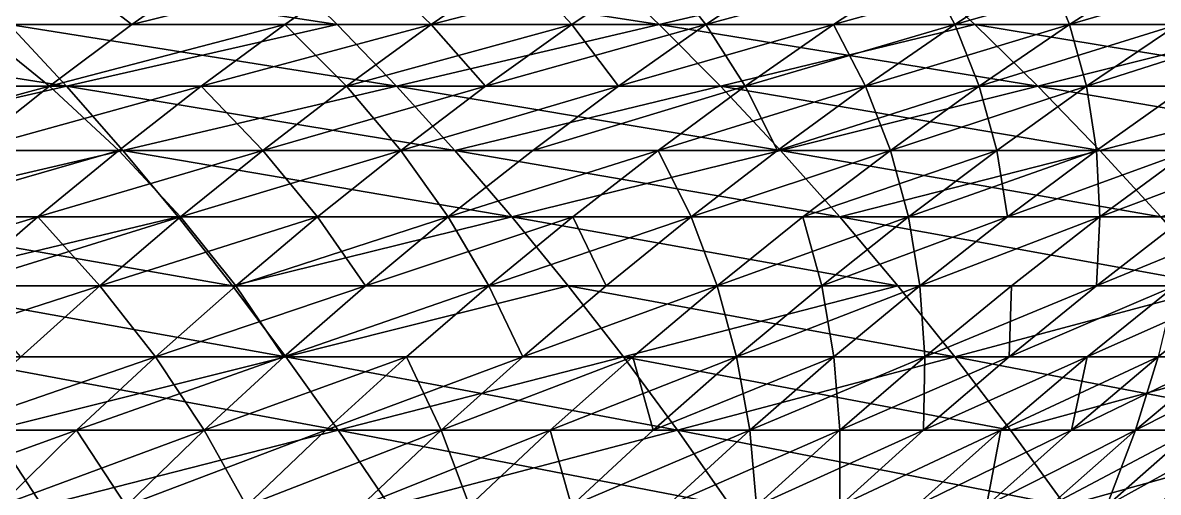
# Model space of a CAD drawing. Header units: millimetres. Extents: x -3250 to 8000, y -3250 to 3250.
# Drawn here: x 6446.8 to 6642.4, y 602.2 to 683 of the extents above; entities that cross this region are included whole.
import ezdxf

# ---------------------------------------------------------------- set-up
doc = ezdxf.new("R2010")
doc.units = ezdxf.units.MM
doc.header["$MEASUREMENT"] = 0
doc.layers.add('MESH_3D', color=2, linetype='CONTINUOUS')

msp = doc.modelspace()

# ---------------------------------------------------------------- linework, layer by layer
at = {"layer": 'MESH_3D'}
for points in [[(6409.95, 682.63, 2442.52), (6452.48, 692.82, 2473.36), (6423.88, 692.82, 2432.51)], [(6409.95, 682.63, 2442.52), (6438.31, 682.63, 2483.02), (6452.48, 692.82, 2473.36)], [(6438.31, 682.63, 24216.98), (6423.88, 692.82, 24267.49), (6452.48, 692.82, 24226.64)], [(6434.48, 692.82, 1326.57), (6490.65, 692.82, 1368.03), (6501.01, 682.63, 1354.36)], [(6434.48, 692.82, 1326.57), (6501.01, 682.63, 1354.36), (6444.49, 682.63, 1312.65)], [(6501.01, 682.63, 25345.64), (6434.48, 692.82, 25373.43), (6444.49, 682.63, 25387.35)], [(6490.65, 692.82, 25331.97), (6434.48, 692.82, 25373.43), (6501.01, 682.63, 25345.64)], [(6438.31, 682.63, 2483.02), (6465.65, 682.63, 2524.21), (6452.48, 692.82, 2473.36)], [(6465.65, 682.63, 24175.79), (6438.31, 682.63, 24216.98), (6452.48, 692.82, 24226.64)], [(6452.48, 692.82, 2473.36), (6465.65, 682.63, 2524.21), (6480.05, 692.82, 2514.91)], [(6465.65, 682.63, 24175.79), (6452.48, 692.82, 24226.64), (6480.05, 692.82, 24185.09)], [(6465.65, 682.63, 2524.21), (6506.58, 692.82, 2557.13), (6480.05, 692.82, 2514.91)], [(6465.65, 682.63, 2524.21), (6491.95, 682.63, 2566.07), (6506.58, 692.82, 2557.13)], [(6506.58, 692.82, 24142.87), (6465.65, 682.63, 24175.79), (6480.05, 692.82, 24185.09)], [(6491.95, 682.63, 24133.93), (6465.65, 682.63, 24175.79), (6506.58, 692.82, 24142.87)], [(6490.65, 692.82, 1368.03), (6556.46, 682.63, 1397.46), (6501.01, 682.63, 1354.36)], [(6490.65, 692.82, 1368.03), (6545.77, 692.82, 1410.87), (6556.46, 682.63, 1397.46)], [(6556.46, 682.63, 25302.54), (6490.65, 692.82, 25331.97), (6501.01, 682.63, 25345.64)], [(6545.77, 692.82, 25289.13), (6490.65, 692.82, 25331.97), (6556.46, 682.63, 25302.54)], [(6491.95, 682.63, 2566.07), (6517.2, 682.63, 2608.57), (6506.58, 692.82, 2557.13)], [(6517.2, 682.63, 24091.43), (6491.95, 682.63, 24133.93), (6506.58, 692.82, 24142.87)], [(6506.58, 692.82, 2557.13), (6517.2, 682.63, 2608.57), (6532.05, 692.82, 2600)], [(6517.2, 682.63, 24091.43), (6506.58, 692.82, 24142.87), (6532.05, 692.82, 24100)], [(6517.2, 682.63, 2608.57), (6556.44, 692.82, 2643.49), (6532.05, 692.82, 2600)], [(6517.2, 682.63, 2608.57), (6541.38, 682.63, 2651.69), (6556.44, 692.82, 2643.49)], [(6541.38, 682.63, 24048.31), (6517.2, 682.63, 24091.43), (6532.05, 692.82, 24100)], [(6541.38, 682.63, 24048.31), (6532.05, 692.82, 24100), (6556.44, 692.82, 24056.51)], [(6541.38, 682.63, 2651.69), (6564.48, 682.63, 2695.4), (6556.44, 692.82, 2643.49)], [(6564.48, 682.63, 24004.6), (6541.38, 682.63, 24048.31), (6556.44, 692.82, 24056.51)], [(6545.77, 692.82, 1410.87), (6599.81, 692.82, 1455.08), (6556.46, 682.63, 1397.46)], [(6599.81, 692.82, 25244.92), (6545.77, 692.82, 25289.13), (6556.46, 682.63, 25302.54)], [(6556.44, 692.82, 2643.49), (6564.48, 682.63, 2695.4), (6579.74, 692.82, 2687.58)], [(6564.48, 682.63, 24004.6), (6556.44, 692.82, 24056.51), (6579.74, 692.82, 24012.42)], [(6556.46, 682.63, 1397.46), (6599.81, 692.82, 1455.08), (6610.83, 682.63, 1441.94)], [(6599.81, 692.82, 25244.92), (6556.46, 682.63, 25302.54), (6610.83, 682.63, 25258.06)], [(6564.48, 682.63, 2695.4), (6586.49, 682.63, 2739.67), (6601.94, 692.82, 2732.23)], [(6564.48, 682.63, 2695.4), (6601.94, 692.82, 2732.23), (6579.74, 692.82, 2687.58)], [(6601.94, 692.82, 23967.77), (6564.48, 682.63, 24004.6), (6579.74, 692.82, 24012.42)], [(6586.49, 682.63, 23960.33), (6564.48, 682.63, 24004.6), (6601.94, 692.82, 23967.77)], [(6586.49, 682.63, 2739.67), (6607.38, 682.63, 2784.48), (6601.94, 692.82, 2732.23)], [(6623.01, 692.82, 23922.57), (6586.49, 682.63, 23960.33), (6601.94, 692.82, 23967.77)], [(6607.38, 682.63, 23915.52), (6586.49, 682.63, 23960.33), (6623.01, 692.82, 23922.57)], [(6599.81, 692.82, 1455.08), (6664.07, 682.63, 1487.76), (6610.83, 682.63, 1441.94)], [(6599.81, 692.82, 1455.08), (6652.72, 692.82, 1500.61), (6664.07, 682.63, 1487.76)], [(6664.07, 682.63, 25212.24), (6599.81, 692.82, 25244.92), (6610.83, 682.63, 25258.06)], [(6652.72, 692.82, 25199.39), (6599.81, 692.82, 25244.92), (6664.07, 682.63, 25212.24)], [(6601.94, 692.82, 2732.23), (6607.38, 682.63, 2784.48), (6623.01, 692.82, 2777.43)], [(6607.38, 682.63, 2784.48), (6627.15, 682.63, 2829.79), (6623.01, 692.82, 2777.43)], [(6642.95, 692.82, 23876.87), (6607.38, 682.63, 23915.52), (6623.01, 692.82, 23922.57)], [(6627.15, 682.63, 23870.21), (6607.38, 682.63, 23915.52), (6642.95, 692.82, 23876.87)], [(6623.01, 692.82, 2777.43), (6627.15, 682.63, 2829.79), (6642.95, 692.82, 2823.13)], [(6627.15, 682.63, 2829.79), (6645.78, 682.63, 2875.58), (6661.75, 692.82, 2869.32)], [(6627.15, 682.63, 2829.79), (6661.75, 692.82, 2869.32), (6642.95, 692.82, 2823.13)], [(6645.78, 682.63, 23824.42), (6627.15, 682.63, 23870.21), (6642.95, 692.82, 23876.87)], [(6386.96, 682.63, 1272.36), (6454.35, 672.02, 1298.94), (6396.47, 672.02, 1258.41)], [(6386.96, 682.63, 1272.36), (6444.49, 682.63, 1312.65), (6454.35, 672.02, 1298.94)], [(6444.49, 682.63, 25387.35), (6396.47, 672.02, 25441.59), (6454.35, 672.02, 25401.06)], [(6424.35, 672.02, 2492.53), (6451.46, 672.02, 2533.37), (6438.31, 682.63, 2483.02)], [(6451.46, 672.02, 24166.63), (6424.35, 672.02, 24207.47), (6438.31, 682.63, 24216.98)], [(6438.31, 682.63, 2483.02), (6451.46, 672.02, 2533.37), (6465.65, 682.63, 2524.21)], [(6451.46, 672.02, 24166.63), (6438.31, 682.63, 24216.98), (6465.65, 682.63, 24175.79)], [(6444.49, 682.63, 1312.65), (6501.01, 682.63, 1354.36), (6511.2, 672.02, 1340.9)], [(6444.49, 682.63, 1312.65), (6511.2, 672.02, 1340.9), (6454.35, 672.02, 1298.94)], [(6501.01, 682.63, 25345.64), (6444.49, 682.63, 25387.35), (6454.35, 672.02, 25401.06)], [(6451.46, 672.02, 2533.37), (6477.54, 672.02, 2574.88), (6491.95, 682.63, 2566.07)], [(6451.46, 672.02, 2533.37), (6491.95, 682.63, 2566.07), (6465.65, 682.63, 2524.21)], [(6491.95, 682.63, 24133.93), (6451.46, 672.02, 24166.63), (6465.65, 682.63, 24175.79)], [(6477.54, 672.02, 24125.12), (6451.46, 672.02, 24166.63), (6491.95, 682.63, 24133.93)], [(6501.01, 682.63, 25345.64), (6454.35, 672.02, 25401.06), (6511.2, 672.02, 25359.1)], [(6477.54, 672.02, 2574.88), (6517.2, 682.63, 2608.57), (6491.95, 682.63, 2566.07)], [(6477.54, 672.02, 2574.88), (6502.57, 672.02, 2617.02), (6517.2, 682.63, 2608.57)], [(6502.57, 672.02, 24082.98), (6477.54, 672.02, 24125.12), (6491.95, 682.63, 24133.93)], [(6502.57, 672.02, 24082.98), (6491.95, 682.63, 24133.93), (6517.2, 682.63, 24091.43)], [(6501.01, 682.63, 1354.36), (6556.46, 682.63, 1397.46), (6511.2, 672.02, 1340.9)], [(6556.46, 682.63, 25302.54), (6501.01, 682.63, 25345.64), (6511.2, 672.02, 25359.1)], [(6502.57, 672.02, 2617.02), (6526.55, 672.02, 2659.77), (6517.2, 682.63, 2608.57)], [(6541.38, 682.63, 24048.31), (6502.57, 672.02, 24082.98), (6517.2, 682.63, 24091.43)], [(6526.55, 672.02, 24040.23), (6502.57, 672.02, 24082.98), (6541.38, 682.63, 24048.31)], [(6511.2, 672.02, 1340.9), (6556.46, 682.63, 1397.46), (6566.99, 672.02, 1384.26)], [(6556.46, 682.63, 25302.54), (6511.2, 672.02, 25359.1), (6566.99, 672.02, 25315.74)], [(6517.2, 682.63, 2608.57), (6526.55, 672.02, 2659.77), (6541.38, 682.63, 2651.69)], [(6526.55, 672.02, 2659.77), (6549.46, 672.02, 2703.11), (6564.48, 682.63, 2695.4)], [(6526.55, 672.02, 2659.77), (6564.48, 682.63, 2695.4), (6541.38, 682.63, 2651.69)], [(6549.46, 672.02, 23996.89), (6526.55, 672.02, 24040.23), (6541.38, 682.63, 24048.31)], [(6549.46, 672.02, 23996.89), (6541.38, 682.63, 24048.31), (6564.48, 682.63, 24004.6)], [(6549.46, 672.02, 2703.11), (6586.49, 682.63, 2739.67), (6564.48, 682.63, 2695.4)], [(6549.46, 672.02, 2703.11), (6571.27, 672.02, 2747), (6586.49, 682.63, 2739.67)], [(6571.27, 672.02, 23953), (6549.46, 672.02, 23996.89), (6564.48, 682.63, 24004.6)], [(6556.46, 682.63, 1397.46), (6621.68, 672.02, 1429), (6566.99, 672.02, 1384.26)], [(6556.46, 682.63, 1397.46), (6610.83, 682.63, 1441.94), (6621.68, 672.02, 1429)], [(6610.83, 682.63, 25258.06), (6556.46, 682.63, 25302.54), (6566.99, 672.02, 25315.74)], [(6571.27, 672.02, 23953), (6564.48, 682.63, 24004.6), (6586.49, 682.63, 23960.33)], [(6610.83, 682.63, 25258.06), (6566.99, 672.02, 25315.74), (6621.68, 672.02, 25271)], [(6571.27, 672.02, 2747), (6591.99, 672.02, 2791.42), (6607.38, 682.63, 2784.48)], [(6571.27, 672.02, 2747), (6607.38, 682.63, 2784.48), (6586.49, 682.63, 2739.67)], [(6591.99, 672.02, 23908.58), (6571.27, 672.02, 23953), (6586.49, 682.63, 23960.33)], [(6591.99, 672.02, 23908.58), (6586.49, 682.63, 23960.33), (6607.38, 682.63, 23915.52)], [(6591.99, 672.02, 2791.42), (6611.59, 672.02, 2836.35), (6627.15, 682.63, 2829.79)], [(6591.99, 672.02, 2791.42), (6627.15, 682.63, 2829.79), (6607.38, 682.63, 2784.48)], [(6611.59, 672.02, 23863.65), (6591.99, 672.02, 23908.58), (6607.38, 682.63, 23915.52)], [(6611.59, 672.02, 23863.65), (6607.38, 682.63, 23915.52), (6627.15, 682.63, 23870.21)], [(6610.83, 682.63, 1441.94), (6664.07, 682.63, 1487.76), (6621.68, 672.02, 1429)], [(6675.24, 672.02, 25224.91), (6610.83, 682.63, 25258.06), (6621.68, 672.02, 25271)], [(6664.07, 682.63, 25212.24), (6610.83, 682.63, 25258.06), (6675.24, 672.02, 25224.91)], [(6611.59, 672.02, 2836.35), (6630.06, 672.02, 2881.75), (6645.78, 682.63, 2875.58)], [(6611.59, 672.02, 2836.35), (6645.78, 682.63, 2875.58), (6627.15, 682.63, 2829.79)], [(6630.06, 672.02, 23818.25), (6611.59, 672.02, 23863.65), (6627.15, 682.63, 23870.21)], [(6621.68, 672.02, 1429), (6664.07, 682.63, 1487.76), (6675.24, 672.02, 1475.09)], [(6630.06, 672.02, 23818.25), (6627.15, 682.63, 23870.21), (6645.78, 682.63, 23824.42)], [(6630.06, 672.02, 2881.75), (6663.27, 682.63, 2921.82), (6645.78, 682.63, 2875.58)], [(6630.06, 672.02, 2881.75), (6647.4, 672.02, 2927.6), (6663.27, 682.63, 2921.82)], [(6647.4, 672.02, 23772.4), (6630.06, 672.02, 23818.25), (6645.78, 682.63, 23824.42)], [(6396.47, 672.02, 1258.41), (6454.35, 672.02, 1298.94), (6405.83, 660.99, 1244.68)], [(6454.35, 672.02, 25401.06), (6396.47, 672.02, 25441.59), (6405.83, 660.99, 25455.32)], [(6405.83, 660.99, 1244.68), (6454.35, 672.02, 1298.94), (6464.05, 660.99, 1285.44)], [(6454.35, 672.02, 25401.06), (6405.83, 660.99, 25455.32), (6464.05, 660.99, 25414.56)], [(6410.62, 660.99, 2501.9), (6437.5, 660.99, 2542.39), (6451.46, 672.02, 2533.37)], [(6410.62, 660.99, 2501.9), (6451.46, 672.02, 2533.37), (6424.35, 672.02, 2492.53)], [(6437.5, 660.99, 24157.61), (6424.35, 672.02, 24207.47), (6451.46, 672.02, 24166.63)], [(6437.5, 660.99, 2542.39), (6463.36, 660.99, 2583.54), (6477.54, 672.02, 2574.88)], [(6437.5, 660.99, 2542.39), (6477.54, 672.02, 2574.88), (6451.46, 672.02, 2533.37)], [(6463.36, 660.99, 24116.46), (6437.5, 660.99, 24157.61), (6451.46, 672.02, 24166.63)], [(6463.36, 660.99, 24116.46), (6451.46, 672.02, 24166.63), (6477.54, 672.02, 24125.12)], [(6454.35, 672.02, 1298.94), (6521.24, 660.99, 1327.65), (6464.05, 660.99, 1285.44)], [(6454.35, 672.02, 1298.94), (6511.2, 672.02, 1340.9), (6521.24, 660.99, 1327.65)], [(6511.2, 672.02, 25359.1), (6454.35, 672.02, 25401.06), (6464.05, 660.99, 25414.56)], [(6463.36, 660.99, 2583.54), (6488.18, 660.99, 2625.33), (6477.54, 672.02, 2574.88)], [(6488.18, 660.99, 24074.67), (6463.36, 660.99, 24116.46), (6477.54, 672.02, 24125.12)], [(6511.2, 672.02, 25359.1), (6464.05, 660.99, 25414.56), (6521.24, 660.99, 25372.35)], [(6477.54, 672.02, 2574.88), (6488.18, 660.99, 2625.33), (6502.57, 672.02, 2617.02)], [(6488.18, 660.99, 24074.67), (6477.54, 672.02, 24125.12), (6502.57, 672.02, 24082.98)], [(6488.18, 660.99, 2625.33), (6511.96, 660.99, 2667.72), (6526.55, 672.02, 2659.77)], [(6488.18, 660.99, 2625.33), (6526.55, 672.02, 2659.77), (6502.57, 672.02, 2617.02)], [(6511.96, 660.99, 24032.28), (6488.18, 660.99, 24074.67), (6502.57, 672.02, 24082.98)], [(6511.96, 660.99, 24032.28), (6502.57, 672.02, 24082.98), (6526.55, 672.02, 24040.23)], [(6511.2, 672.02, 1340.9), (6566.99, 672.02, 1384.26), (6577.35, 660.99, 1371.27)], [(6511.2, 672.02, 1340.9), (6577.35, 660.99, 1371.27), (6521.24, 660.99, 1327.65)], [(6566.99, 672.02, 25315.74), (6511.2, 672.02, 25359.1), (6521.24, 660.99, 25372.35)], [(6511.96, 660.99, 2667.72), (6534.67, 660.99, 2710.69), (6549.46, 672.02, 2703.11)], [(6511.96, 660.99, 2667.72), (6549.46, 672.02, 2703.11), (6526.55, 672.02, 2659.77)], [(6549.46, 672.02, 23996.89), (6511.96, 660.99, 24032.28), (6526.55, 672.02, 24040.23)], [(6534.67, 660.99, 23989.31), (6511.96, 660.99, 24032.28), (6549.46, 672.02, 23996.89)], [(6566.99, 672.02, 25315.74), (6521.24, 660.99, 25372.35), (6577.35, 660.99, 25328.73)], [(6534.67, 660.99, 2710.69), (6556.3, 660.99, 2754.21), (6571.27, 672.02, 2747)], [(6534.67, 660.99, 2710.69), (6571.27, 672.02, 2747), (6549.46, 672.02, 2703.11)], [(6571.27, 672.02, 23953), (6534.67, 660.99, 23989.31), (6549.46, 672.02, 23996.89)], [(6556.3, 660.99, 23945.79), (6534.67, 660.99, 23989.31), (6571.27, 672.02, 23953)], [(6556.3, 660.99, 2754.21), (6576.84, 660.99, 2798.26), (6591.99, 672.02, 2791.42)], [(6556.3, 660.99, 2754.21), (6591.99, 672.02, 2791.42), (6571.27, 672.02, 2747)], [(6576.84, 660.99, 23901.74), (6556.3, 660.99, 23945.79), (6571.27, 672.02, 23953)], [(6566.99, 672.02, 1384.26), (6621.68, 672.02, 1429), (6632.37, 660.99, 1416.27)], [(6566.99, 672.02, 1384.26), (6632.37, 660.99, 1416.27), (6577.35, 660.99, 1371.27)], [(6621.68, 672.02, 25271), (6566.99, 672.02, 25315.74), (6577.35, 660.99, 25328.73)], [(6576.84, 660.99, 23901.74), (6571.27, 672.02, 23953), (6591.99, 672.02, 23908.58)], [(6576.84, 660.99, 2798.26), (6611.59, 672.02, 2836.35), (6591.99, 672.02, 2791.42)], [(6576.84, 660.99, 2798.26), (6596.27, 660.99, 2842.81), (6611.59, 672.02, 2836.35)], [(6596.27, 660.99, 23857.19), (6576.84, 660.99, 23901.74), (6591.99, 672.02, 23908.58)], [(6621.68, 672.02, 25271), (6577.35, 660.99, 25328.73), (6632.37, 660.99, 25283.73)], [(6596.27, 660.99, 23857.19), (6591.99, 672.02, 23908.58), (6611.59, 672.02, 23863.65)], [(6596.27, 660.99, 2842.81), (6614.59, 660.99, 2887.82), (6630.06, 672.02, 2881.75)], [(6596.27, 660.99, 2842.81), (6630.06, 672.02, 2881.75), (6611.59, 672.02, 2836.35)], [(6614.59, 660.99, 23812.18), (6596.27, 660.99, 23857.19), (6611.59, 672.02, 23863.65)], [(6614.59, 660.99, 23812.18), (6611.59, 672.02, 23863.65), (6630.06, 672.02, 23818.25)], [(6614.59, 660.99, 2887.82), (6631.78, 660.99, 2933.29), (6630.06, 672.02, 2881.75)], [(6631.78, 660.99, 23766.71), (6614.59, 660.99, 23812.18), (6630.06, 672.02, 23818.25)], [(6621.68, 672.02, 1429), (6686.24, 660.99, 1462.63), (6632.37, 660.99, 1416.27)], [(6621.68, 672.02, 1429), (6675.24, 672.02, 1475.09), (6686.24, 660.99, 1462.63)], [(6675.24, 672.02, 25224.91), (6621.68, 672.02, 25271), (6632.37, 660.99, 25283.73)], [(6630.06, 672.02, 2881.75), (6631.78, 660.99, 2933.29), (6647.4, 672.02, 2927.6)], [(6631.78, 660.99, 23766.71), (6630.06, 672.02, 23818.25), (6647.4, 672.02, 23772.4)], [(6631.78, 660.99, 2933.29), (6647.84, 660.99, 2979.16), (6647.4, 672.02, 2927.6)], [(6647.84, 660.99, 23720.84), (6631.78, 660.99, 23766.71), (6647.4, 672.02, 23772.4)], [(6675.24, 672.02, 25224.91), (6632.37, 660.99, 25283.73), (6686.24, 660.99, 25237.37)], [(6405.83, 660.99, 1244.68), (6464.05, 660.99, 1285.44), (6415.04, 649.55, 1231.18)], [(6464.05, 660.99, 25414.56), (6405.83, 660.99, 25455.32), (6415.04, 649.55, 25468.82)], [(6415.04, 649.55, 1231.18), (6464.05, 660.99, 1285.44), (6473.59, 649.55, 1272.18)], [(6464.05, 660.99, 25414.56), (6415.04, 649.55, 25468.82), (6473.59, 649.55, 25427.82)], [(6423.77, 649.55, 2551.26), (6449.42, 649.55, 2592.06), (6463.36, 660.99, 2583.54)], [(6423.77, 649.55, 2551.26), (6463.36, 660.99, 2583.54), (6437.5, 660.99, 2542.39)], [(6463.36, 660.99, 24116.46), (6423.77, 649.55, 24148.74), (6437.5, 660.99, 24157.61)], [(6449.42, 649.55, 24107.94), (6423.77, 649.55, 24148.74), (6463.36, 660.99, 24116.46)], [(6449.42, 649.55, 2592.06), (6474.03, 649.55, 2633.5), (6488.18, 660.99, 2625.33)], [(6449.42, 649.55, 2592.06), (6488.18, 660.99, 2625.33), (6463.36, 660.99, 2583.54)], [(6474.03, 649.55, 24066.5), (6449.42, 649.55, 24107.94), (6463.36, 660.99, 24116.46)], [(6474.03, 649.55, 24066.5), (6463.36, 660.99, 24116.46), (6488.18, 660.99, 24074.67)], [(6464.05, 660.99, 1285.44), (6531.1, 649.55, 1314.63), (6473.59, 649.55, 1272.18)], [(6464.05, 660.99, 1285.44), (6521.24, 660.99, 1327.65), (6531.1, 649.55, 1314.63)], [(6531.1, 649.55, 25385.37), (6464.05, 660.99, 25414.56), (6473.59, 649.55, 25427.82)], [(6521.24, 660.99, 25372.35), (6464.05, 660.99, 25414.56), (6531.1, 649.55, 25385.37)], [(6474.03, 649.55, 2633.5), (6497.61, 649.55, 2675.53), (6488.18, 660.99, 2625.33)], [(6511.96, 660.99, 24032.28), (6474.03, 649.55, 24066.5), (6488.18, 660.99, 24074.67)], [(6497.61, 649.55, 24024.47), (6474.03, 649.55, 24066.5), (6511.96, 660.99, 24032.28)], [(6488.18, 660.99, 2625.33), (6497.61, 649.55, 2675.53), (6511.96, 660.99, 2667.72)], [(6497.61, 649.55, 2675.53), (6520.13, 649.55, 2718.14), (6511.96, 660.99, 2667.72)], [(6520.13, 649.55, 23981.86), (6497.61, 649.55, 24024.47), (6511.96, 660.99, 24032.28)], [(6511.96, 660.99, 2667.72), (6520.13, 649.55, 2718.14), (6534.67, 660.99, 2710.69)], [(6520.13, 649.55, 23981.86), (6511.96, 660.99, 24032.28), (6534.67, 660.99, 23989.31)], [(6520.13, 649.55, 2718.14), (6541.58, 649.55, 2761.3), (6556.3, 660.99, 2754.21)], [(6520.13, 649.55, 2718.14), (6556.3, 660.99, 2754.21), (6534.67, 660.99, 2710.69)], [(6556.3, 660.99, 23945.79), (6520.13, 649.55, 23981.86), (6534.67, 660.99, 23989.31)], [(6541.58, 649.55, 23938.7), (6520.13, 649.55, 23981.86), (6556.3, 660.99, 23945.79)], [(6521.24, 660.99, 1327.65), (6587.54, 649.55, 1358.49), (6531.1, 649.55, 1314.63)], [(6521.24, 660.99, 1327.65), (6577.35, 660.99, 1371.27), (6587.54, 649.55, 1358.49)], [(6577.35, 660.99, 25328.73), (6521.24, 660.99, 25372.35), (6531.1, 649.55, 25385.37)], [(6577.35, 660.99, 25328.73), (6531.1, 649.55, 25385.37), (6587.54, 649.55, 25341.51)], [(6541.58, 649.55, 2761.3), (6561.95, 649.55, 2804.98), (6556.3, 660.99, 2754.21)], [(6561.95, 649.55, 23895.02), (6541.58, 649.55, 23938.7), (6556.3, 660.99, 23945.79)], [(6556.3, 660.99, 2754.21), (6561.95, 649.55, 2804.98), (6576.84, 660.99, 2798.26)], [(6561.95, 649.55, 23895.02), (6556.3, 660.99, 23945.79), (6576.84, 660.99, 23901.74)], [(6561.95, 649.55, 2804.98), (6596.27, 660.99, 2842.81), (6576.84, 660.99, 2798.26)], [(6561.95, 649.55, 2804.98), (6581.22, 649.55, 2849.15), (6596.27, 660.99, 2842.81)], [(6596.27, 660.99, 23857.19), (6561.95, 649.55, 23895.02), (6576.84, 660.99, 23901.74)], [(6581.22, 649.55, 23850.85), (6561.95, 649.55, 23895.02), (6596.27, 660.99, 23857.19)], [(6577.35, 660.99, 1371.27), (6632.37, 660.99, 1416.27), (6642.87, 649.55, 1403.75)], [(6577.35, 660.99, 1371.27), (6642.87, 649.55, 1403.75), (6587.54, 649.55, 1358.49)], [(6632.37, 660.99, 25283.73), (6577.35, 660.99, 25328.73), (6587.54, 649.55, 25341.51)], [(6581.22, 649.55, 2849.15), (6599.38, 649.55, 2893.79), (6614.59, 660.99, 2887.82)], [(6581.22, 649.55, 2849.15), (6614.59, 660.99, 2887.82), (6596.27, 660.99, 2842.81)], [(6599.38, 649.55, 23806.21), (6581.22, 649.55, 23850.85), (6596.27, 660.99, 23857.19)], [(6632.37, 660.99, 25283.73), (6587.54, 649.55, 25341.51), (6642.87, 649.55, 25296.25)], [(6599.38, 649.55, 23806.21), (6596.27, 660.99, 23857.19), (6614.59, 660.99, 23812.18)], [(6599.38, 649.55, 2893.79), (6616.43, 649.55, 2938.87), (6631.78, 660.99, 2933.29)], [(6599.38, 649.55, 2893.79), (6631.78, 660.99, 2933.29), (6614.59, 660.99, 2887.82)], [(6616.43, 649.55, 23761.13), (6599.38, 649.55, 23806.21), (6614.59, 660.99, 23812.18)], [(6616.43, 649.55, 23761.13), (6614.59, 660.99, 23812.18), (6631.78, 660.99, 23766.71)], [(6616.43, 649.55, 2938.87), (6632.35, 649.55, 2984.36), (6647.84, 660.99, 2979.16)], [(6616.43, 649.55, 2938.87), (6647.84, 660.99, 2979.16), (6631.78, 660.99, 2933.29)], [(6632.35, 649.55, 23715.64), (6616.43, 649.55, 23761.13), (6631.78, 660.99, 23766.71)], [(6632.35, 649.55, 23715.64), (6631.78, 660.99, 23766.71), (6647.84, 660.99, 23720.84)], [(6632.35, 649.55, 2984.36), (6662.74, 660.99, 3025.42), (6647.84, 660.99, 2979.16)], [(6632.35, 649.55, 2984.36), (6647.13, 649.55, 3030.24), (6662.74, 660.99, 3025.42)], [(6647.13, 649.55, 23669.76), (6632.35, 649.55, 23715.64), (6647.84, 660.99, 23720.84)], [(6632.37, 660.99, 1416.27), (6686.24, 660.99, 1462.63), (6642.87, 649.55, 1403.75)], [(6686.24, 660.99, 25237.37), (6632.37, 660.99, 25283.73), (6642.87, 649.55, 25296.25)], [(6449.42, 649.55, 24107.94), (6410.29, 637.71, 24140.04), (6423.77, 649.55, 24148.74)], [(6435.72, 637.71, 24099.57), (6410.29, 637.71, 24140.04), (6449.42, 649.55, 24107.94)], [(6415.04, 649.55, 1231.18), (6473.59, 649.55, 1272.18), (6424.08, 637.71, 1217.92)], [(6482.96, 637.71, 25440.85), (6415.04, 649.55, 25468.82), (6424.08, 637.71, 25482.08)], [(6473.59, 649.55, 25427.82), (6415.04, 649.55, 25468.82), (6482.96, 637.71, 25440.85)], [(6423.77, 649.55, 2551.26), (6435.72, 637.71, 2600.43), (6449.42, 649.55, 2592.06)], [(6424.08, 637.71, 1217.92), (6473.59, 649.55, 1272.18), (6482.96, 637.71, 1259.15)], [(6435.72, 637.71, 2600.43), (6460.13, 637.71, 2641.52), (6474.03, 649.55, 2633.5)], [(6435.72, 637.71, 2600.43), (6474.03, 649.55, 2633.5), (6449.42, 649.55, 2592.06)], [(6460.13, 637.71, 24058.48), (6435.72, 637.71, 24099.57), (6449.42, 649.55, 24107.94)], [(6460.13, 637.71, 24058.48), (6449.42, 649.55, 24107.94), (6474.03, 649.55, 24066.5)], [(6460.13, 637.71, 2641.52), (6483.51, 637.71, 2683.21), (6497.61, 649.55, 2675.53)], [(6460.13, 637.71, 2641.52), (6497.61, 649.55, 2675.53), (6474.03, 649.55, 2633.5)], [(6483.51, 637.71, 24016.79), (6460.13, 637.71, 24058.48), (6474.03, 649.55, 24066.5)], [(6473.59, 649.55, 1272.18), (6531.1, 649.55, 1314.63), (6482.96, 637.71, 1259.15)], [(6531.1, 649.55, 25385.37), (6473.59, 649.55, 25427.82), (6482.96, 637.71, 25440.85)], [(6483.51, 637.71, 24016.79), (6474.03, 649.55, 24066.5), (6497.61, 649.55, 24024.47)], [(6482.96, 637.71, 1259.15), (6531.1, 649.55, 1314.63), (6540.79, 637.71, 1301.83)], [(6531.1, 649.55, 25385.37), (6482.96, 637.71, 25440.85), (6540.79, 637.71, 25398.17)], [(6483.51, 637.71, 2683.21), (6505.85, 637.71, 2725.46), (6497.61, 649.55, 2675.53)], [(6520.13, 649.55, 23981.86), (6483.51, 637.71, 24016.79), (6497.61, 649.55, 24024.47)], [(6505.85, 637.71, 23974.54), (6483.51, 637.71, 24016.79), (6520.13, 649.55, 23981.86)], [(6497.61, 649.55, 2675.53), (6505.85, 637.71, 2725.46), (6520.13, 649.55, 2718.14)], [(6505.85, 637.71, 2725.46), (6541.58, 649.55, 2761.3), (6520.13, 649.55, 2718.14)], [(6505.85, 637.71, 2725.46), (6527.12, 637.71, 2768.26), (6541.58, 649.55, 2761.3)], [(6527.12, 637.71, 23931.74), (6505.85, 637.71, 23974.54), (6520.13, 649.55, 23981.86)], [(6527.12, 637.71, 23931.74), (6520.13, 649.55, 23981.86), (6541.58, 649.55, 23938.7)], [(6527.12, 637.71, 2768.26), (6547.32, 637.71, 2811.58), (6561.95, 649.55, 2804.98)], [(6527.12, 637.71, 2768.26), (6561.95, 649.55, 2804.98), (6541.58, 649.55, 2761.3)], [(6547.32, 637.71, 23888.42), (6527.12, 637.71, 23931.74), (6541.58, 649.55, 23938.7)], [(6531.1, 649.55, 1314.63), (6597.55, 637.71, 1345.95), (6540.79, 637.71, 1301.83)], [(6531.1, 649.55, 1314.63), (6587.54, 649.55, 1358.49), (6597.55, 637.71, 1345.95)], [(6597.55, 637.71, 25354.05), (6531.1, 649.55, 25385.37), (6540.79, 637.71, 25398.17)], [(6587.54, 649.55, 25341.51), (6531.1, 649.55, 25385.37), (6597.55, 637.71, 25354.05)], [(6547.32, 637.71, 23888.42), (6541.58, 649.55, 23938.7), (6561.95, 649.55, 23895.02)], [(6547.32, 637.71, 2811.58), (6566.43, 637.71, 2855.39), (6561.95, 649.55, 2804.98)], [(6566.43, 637.71, 23844.61), (6547.32, 637.71, 23888.42), (6561.95, 649.55, 23895.02)], [(6561.95, 649.55, 2804.98), (6566.43, 637.71, 2855.39), (6581.22, 649.55, 2849.15)], [(6566.43, 637.71, 23844.61), (6561.95, 649.55, 23895.02), (6581.22, 649.55, 23850.85)], [(6566.43, 637.71, 2855.39), (6599.38, 649.55, 2893.79), (6581.22, 649.55, 2849.15)], [(6566.43, 637.71, 2855.39), (6584.44, 637.71, 2899.66), (6599.38, 649.55, 2893.79)], [(6584.44, 637.71, 23800.34), (6566.43, 637.71, 23844.61), (6581.22, 649.55, 23850.85)], [(6584.44, 637.71, 23800.34), (6581.22, 649.55, 23850.85), (6599.38, 649.55, 23806.21)], [(6584.44, 637.71, 2899.66), (6601.35, 637.71, 2944.36), (6616.43, 649.55, 2938.87)], [(6584.44, 637.71, 2899.66), (6616.43, 649.55, 2938.87), (6599.38, 649.55, 2893.79)], [(6601.35, 637.71, 23755.64), (6584.44, 637.71, 23800.34), (6599.38, 649.55, 23806.21)], [(6587.54, 649.55, 1358.49), (6642.87, 649.55, 1403.75), (6653.18, 637.71, 1391.46)], [(6587.54, 649.55, 1358.49), (6653.18, 637.71, 1391.46), (6597.55, 637.71, 1345.95)], [(6653.18, 637.71, 25308.54), (6587.54, 649.55, 25341.51), (6597.55, 637.71, 25354.05)], [(6642.87, 649.55, 25296.25), (6587.54, 649.55, 25341.51), (6653.18, 637.71, 25308.54)], [(6601.35, 637.71, 23755.64), (6599.38, 649.55, 23806.21), (6616.43, 649.55, 23761.13)], [(6601.35, 637.71, 2944.36), (6617.14, 637.71, 2989.47), (6632.35, 649.55, 2984.36)], [(6601.35, 637.71, 2944.36), (6632.35, 649.55, 2984.36), (6616.43, 649.55, 2938.87)], [(6632.35, 649.55, 23715.64), (6601.35, 637.71, 23755.64), (6616.43, 649.55, 23761.13)], [(6617.14, 637.71, 23710.53), (6601.35, 637.71, 23755.64), (6632.35, 649.55, 23715.64)], [(6617.14, 637.71, 2989.47), (6631.79, 637.71, 3034.97), (6632.35, 649.55, 2984.36)], [(6631.79, 637.71, 23665.03), (6617.14, 637.71, 23710.53), (6632.35, 649.55, 23715.64)], [(6631.79, 637.71, 3034.97), (6645.31, 637.71, 3080.81), (6660.76, 649.55, 3076.46)], [(6631.79, 637.71, 3034.97), (6660.76, 649.55, 3076.46), (6647.13, 649.55, 3030.24)], [(6632.35, 649.55, 2984.36), (6631.79, 637.71, 3034.97), (6647.13, 649.55, 3030.24)], [(6631.79, 637.71, 23665.03), (6632.35, 649.55, 23715.64), (6647.13, 649.55, 23669.76)], [(6645.31, 637.71, 23619.19), (6631.79, 637.71, 23665.03), (6647.13, 649.55, 23669.76)], [(6422.28, 625.47, 2608.64), (6446.49, 625.47, 2649.4), (6460.13, 637.71, 2641.52)], [(6422.28, 625.47, 2608.64), (6460.13, 637.71, 2641.52), (6435.72, 637.71, 2600.43)], [(6424.08, 637.71, 1217.92), (6482.96, 637.71, 1259.15), (6492.15, 625.47, 1246.36)], [(6424.08, 637.71, 1217.92), (6492.15, 625.47, 1246.36), (6432.95, 625.47, 1204.91)], [(6492.15, 625.47, 25453.64), (6424.08, 637.71, 25482.08), (6432.95, 625.47, 25495.09)], [(6482.96, 637.71, 25440.85), (6424.08, 637.71, 25482.08), (6492.15, 625.47, 25453.64)], [(6446.49, 625.47, 24050.6), (6435.72, 637.71, 24099.57), (6460.13, 637.71, 24058.48)], [(6446.49, 625.47, 2649.4), (6469.68, 625.47, 2690.74), (6460.13, 637.71, 2641.52)], [(6469.68, 625.47, 24009.26), (6446.49, 625.47, 24050.6), (6460.13, 637.71, 24058.48)], [(6460.13, 637.71, 2641.52), (6469.68, 625.47, 2690.74), (6483.51, 637.71, 2683.21)], [(6469.68, 625.47, 24009.26), (6460.13, 637.71, 24058.48), (6483.51, 637.71, 24016.79)], [(6469.68, 625.47, 2690.74), (6505.85, 637.71, 2725.46), (6483.51, 637.71, 2683.21)], [(6469.68, 625.47, 2690.74), (6491.83, 625.47, 2732.65), (6505.85, 637.71, 2725.46)], [(6491.83, 625.47, 23967.35), (6469.68, 625.47, 24009.26), (6483.51, 637.71, 24016.79)], [(6482.96, 637.71, 1259.15), (6540.79, 637.71, 1301.83), (6492.15, 625.47, 1246.36)], [(6540.79, 637.71, 25398.17), (6482.96, 637.71, 25440.85), (6492.15, 625.47, 25453.64)], [(6491.83, 625.47, 23967.35), (6483.51, 637.71, 24016.79), (6505.85, 637.71, 23974.54)], [(6491.83, 625.47, 2732.65), (6512.93, 625.47, 2775.1), (6527.12, 637.71, 2768.26)], [(6491.83, 625.47, 2732.65), (6527.12, 637.71, 2768.26), (6505.85, 637.71, 2725.46)], [(6527.12, 637.71, 23931.74), (6491.83, 625.47, 23967.35), (6505.85, 637.71, 23974.54)], [(6512.93, 625.47, 23924.9), (6491.83, 625.47, 23967.35), (6527.12, 637.71, 23931.74)], [(6492.15, 625.47, 1246.36), (6540.79, 637.71, 1301.83), (6550.3, 625.47, 1289.28)], [(6540.79, 637.71, 25398.17), (6492.15, 625.47, 25453.64), (6550.3, 625.47, 25410.72)], [(6512.93, 625.47, 2775.1), (6532.96, 625.47, 2818.06), (6527.12, 637.71, 2768.26)], [(6532.96, 625.47, 23881.94), (6512.93, 625.47, 23924.9), (6527.12, 637.71, 23931.74)], [(6527.12, 637.71, 2768.26), (6532.96, 625.47, 2818.06), (6547.32, 637.71, 2811.58)], [(6532.96, 625.47, 23881.94), (6527.12, 637.71, 23931.74), (6547.32, 637.71, 23888.42)], [(6532.96, 625.47, 2818.06), (6551.92, 625.47, 2861.5), (6566.43, 637.71, 2855.39)], [(6532.96, 625.47, 2818.06), (6566.43, 637.71, 2855.39), (6547.32, 637.71, 2811.58)], [(6566.43, 637.71, 23844.61), (6532.96, 625.47, 23881.94), (6547.32, 637.71, 23888.42)], [(6551.92, 625.47, 23838.5), (6532.96, 625.47, 23881.94), (6566.43, 637.71, 23844.61)], [(6540.79, 637.71, 1301.83), (6607.37, 625.47, 1333.63), (6550.3, 625.47, 1289.28)], [(6540.79, 637.71, 1301.83), (6597.55, 637.71, 1345.95), (6607.37, 625.47, 1333.63)], [(6597.55, 637.71, 25354.05), (6540.79, 637.71, 25398.17), (6550.3, 625.47, 25410.72)], [(6597.55, 637.71, 25354.05), (6550.3, 625.47, 25410.72), (6607.37, 625.47, 25366.37)], [(6551.92, 625.47, 2861.5), (6569.78, 625.47, 2905.41), (6566.43, 637.71, 2855.39)], [(6569.78, 625.47, 23794.59), (6551.92, 625.47, 23838.5), (6566.43, 637.71, 23844.61)], [(6566.43, 637.71, 2855.39), (6569.78, 625.47, 2905.41), (6584.44, 637.71, 2899.66)], [(6569.78, 625.47, 23794.59), (6566.43, 637.71, 23844.61), (6584.44, 637.71, 23800.34)], [(6569.78, 625.47, 2905.41), (6586.55, 625.47, 2949.75), (6601.35, 637.71, 2944.36)], [(6569.78, 625.47, 2905.41), (6601.35, 637.71, 2944.36), (6584.44, 637.71, 2899.66)], [(6586.55, 625.47, 23750.25), (6569.78, 625.47, 23794.59), (6584.44, 637.71, 23800.34)], [(6586.55, 625.47, 23750.25), (6584.44, 637.71, 23800.34), (6601.35, 637.71, 23755.64)], [(6586.55, 625.47, 2949.75), (6602.21, 625.47, 2994.49), (6601.35, 637.71, 2944.36)], [(6602.21, 625.47, 23705.51), (6586.55, 625.47, 23750.25), (6601.35, 637.71, 23755.64)], [(6597.55, 637.71, 1345.95), (6653.18, 637.71, 1391.46), (6607.37, 625.47, 1333.63)], [(6653.18, 637.71, 25308.54), (6597.55, 637.71, 25354.05), (6607.37, 625.47, 25366.37)], [(6601.35, 637.71, 2944.36), (6602.21, 625.47, 2994.49), (6617.14, 637.71, 2989.47)], [(6602.21, 625.47, 23705.51), (6601.35, 637.71, 23755.64), (6617.14, 637.71, 23710.53)], [(6602.21, 625.47, 2994.49), (6616.74, 625.47, 3039.61), (6631.79, 637.71, 3034.97)], [(6602.21, 625.47, 2994.49), (6631.79, 637.71, 3034.97), (6617.14, 637.71, 2989.47)], [(6616.74, 625.47, 23660.39), (6602.21, 625.47, 23705.51), (6617.14, 637.71, 23710.53)], [(6607.37, 625.47, 1333.63), (6653.18, 637.71, 1391.46), (6663.31, 625.47, 1379.4)], [(6653.18, 637.71, 25308.54), (6607.37, 625.47, 25366.37), (6663.31, 625.47, 25320.6)], [(6616.74, 625.47, 3039.61), (6645.31, 637.71, 3080.81), (6631.79, 637.71, 3034.97)], [(6616.74, 625.47, 3039.61), (6630.15, 625.47, 3085.08), (6645.31, 637.71, 3080.81)], [(6616.74, 625.47, 23660.39), (6617.14, 637.71, 23710.53), (6631.79, 637.71, 23665.03)], [(6645.31, 637.71, 23619.19), (6616.74, 625.47, 23660.39), (6631.79, 637.71, 23665.03)], [(6630.15, 625.47, 23614.92), (6616.74, 625.47, 23660.39), (6645.31, 637.71, 23619.19)], [(6630.15, 625.47, 3085.08), (6657.68, 637.71, 3126.98), (6645.31, 637.71, 3080.81)], [(6630.15, 625.47, 3085.08), (6642.42, 625.47, 3130.86), (6657.68, 637.71, 3126.98)], [(6642.42, 625.47, 23569.14), (6630.15, 625.47, 23614.92), (6645.31, 637.71, 23619.19)], [(6642.42, 625.47, 3130.86), (6653.54, 625.47, 3176.94), (6657.68, 637.71, 3126.98)], [(6432.95, 625.47, 1204.91), (6492.15, 625.47, 1246.36), (6501.16, 612.84, 1233.83)], [(6432.95, 625.47, 1204.91), (6501.16, 612.84, 1233.83), (6441.64, 612.84, 1192.15)], [(6492.15, 625.47, 25453.64), (6432.95, 625.47, 25495.09), (6441.64, 612.84, 25507.85)], [(6433.12, 612.84, 2657.12), (6469.68, 625.47, 2690.74), (6446.49, 625.47, 2649.4)], [(6433.12, 612.84, 2657.12), (6456.12, 612.84, 2698.12), (6469.68, 625.47, 2690.74)], [(6469.68, 625.47, 24009.26), (6433.12, 612.84, 24042.88), (6446.49, 625.47, 24050.6)], [(6456.12, 612.84, 24001.88), (6433.12, 612.84, 24042.88), (6469.68, 625.47, 24009.26)], [(6492.15, 625.47, 25453.64), (6441.64, 612.84, 25507.85), (6501.16, 612.84, 25466.17)], [(6456.12, 612.84, 2698.12), (6491.83, 625.47, 2732.65), (6469.68, 625.47, 2690.74)], [(6456.12, 612.84, 2698.12), (6478.09, 612.84, 2739.69), (6491.83, 625.47, 2732.65)], [(6478.09, 612.84, 23960.31), (6456.12, 612.84, 24001.88), (6469.68, 625.47, 24009.26)], [(6478.09, 612.84, 23960.31), (6469.68, 625.47, 24009.26), (6491.83, 625.47, 23967.35)], [(6478.09, 612.84, 2739.69), (6512.93, 625.47, 2775.1), (6491.83, 625.47, 2732.65)], [(6478.09, 612.84, 2739.69), (6499.02, 612.84, 2781.8), (6512.93, 625.47, 2775.1)], [(6512.93, 625.47, 23924.9), (6478.09, 612.84, 23960.31), (6491.83, 625.47, 23967.35)], [(6499.02, 612.84, 23918.2), (6478.09, 612.84, 23960.31), (6512.93, 625.47, 23924.9)], [(6492.15, 625.47, 1246.36), (6550.3, 625.47, 1289.28), (6559.62, 612.84, 1276.97)], [(6492.15, 625.47, 1246.36), (6559.62, 612.84, 1276.97), (6501.16, 612.84, 1233.83)], [(6550.3, 625.47, 25410.72), (6492.15, 625.47, 25453.64), (6501.16, 612.84, 25466.17)], [(6499.02, 612.84, 2781.8), (6518.89, 612.84, 2824.41), (6532.96, 625.47, 2818.06)], [(6499.02, 612.84, 2781.8), (6532.96, 625.47, 2818.06), (6512.93, 625.47, 2775.1)], [(6518.89, 612.84, 23875.59), (6499.02, 612.84, 23918.2), (6512.93, 625.47, 23924.9)], [(6550.3, 625.47, 25410.72), (6501.16, 612.84, 25466.17), (6559.62, 612.84, 25423.03)], [(6518.89, 612.84, 23875.59), (6512.93, 625.47, 23924.9), (6532.96, 625.47, 23881.94)], [(6518.89, 612.84, 2824.41), (6551.92, 625.47, 2861.5), (6532.96, 625.47, 2818.06)], [(6518.89, 612.84, 2824.41), (6537.69, 612.84, 2867.5), (6551.92, 625.47, 2861.5)], [(6551.92, 625.47, 23838.5), (6518.89, 612.84, 23875.59), (6532.96, 625.47, 23881.94)], [(6537.69, 612.84, 23832.5), (6518.89, 612.84, 23875.59), (6551.92, 625.47, 23838.5)], [(6537.69, 612.84, 2867.5), (6569.78, 625.47, 2905.41), (6551.92, 625.47, 2861.5)], [(6537.69, 612.84, 2867.5), (6555.41, 612.84, 2911.05), (6569.78, 625.47, 2905.41)], [(6555.41, 612.84, 23788.95), (6537.69, 612.84, 23832.5), (6551.92, 625.47, 23838.5)], [(6550.3, 625.47, 1289.28), (6616.99, 612.84, 1321.56), (6559.62, 612.84, 1276.97)], [(6550.3, 625.47, 1289.28), (6607.37, 625.47, 1333.63), (6616.99, 612.84, 1321.56)], [(6607.37, 625.47, 25366.37), (6550.3, 625.47, 25410.72), (6559.62, 612.84, 25423.03)], [(6555.41, 612.84, 23788.95), (6551.92, 625.47, 23838.5), (6569.78, 625.47, 23794.59)], [(6555.41, 612.84, 2911.05), (6572.04, 612.84, 2955.03), (6586.55, 625.47, 2949.75)], [(6555.41, 612.84, 2911.05), (6586.55, 625.47, 2949.75), (6569.78, 625.47, 2905.41)], [(6572.04, 612.84, 23744.97), (6555.41, 612.84, 23788.95), (6569.78, 625.47, 23794.59)], [(6607.37, 625.47, 25366.37), (6559.62, 612.84, 25423.03), (6616.99, 612.84, 25378.44)], [(6572.04, 612.84, 23744.97), (6569.78, 625.47, 23794.59), (6586.55, 625.47, 23750.25)], [(6572.04, 612.84, 2955.03), (6587.57, 612.84, 2999.41), (6602.21, 625.47, 2994.49)], [(6572.04, 612.84, 2955.03), (6602.21, 625.47, 2994.49), (6586.55, 625.47, 2949.75)], [(6587.57, 612.84, 23700.59), (6572.04, 612.84, 23744.97), (6586.55, 625.47, 23750.25)], [(6587.57, 612.84, 23700.59), (6586.55, 625.47, 23750.25), (6602.21, 625.47, 23705.51)], [(6587.57, 612.84, 2999.41), (6601.99, 612.84, 3044.16), (6616.74, 625.47, 3039.61)], [(6587.57, 612.84, 2999.41), (6616.74, 625.47, 3039.61), (6602.21, 625.47, 2994.49)], [(6601.99, 612.84, 23655.84), (6587.57, 612.84, 23700.59), (6602.21, 625.47, 23705.51)], [(6601.99, 612.84, 3044.16), (6615.29, 612.84, 3089.26), (6630.15, 625.47, 3085.08)], [(6601.99, 612.84, 3044.16), (6630.15, 625.47, 3085.08), (6616.74, 625.47, 3039.61)], [(6601.99, 612.84, 23655.84), (6602.21, 625.47, 23705.51), (6616.74, 625.47, 23660.39)], [(6630.15, 625.47, 23614.92), (6601.99, 612.84, 23655.84), (6616.74, 625.47, 23660.39)], [(6615.29, 612.84, 23610.74), (6601.99, 612.84, 23655.84), (6630.15, 625.47, 23614.92)], [(6607.37, 625.47, 1333.63), (6663.31, 625.47, 1379.4), (6673.23, 612.84, 1367.57)], [(6607.37, 625.47, 1333.63), (6673.23, 612.84, 1367.57), (6616.99, 612.84, 1321.56)], [(6663.31, 625.47, 25320.6), (6607.37, 625.47, 25366.37), (6616.99, 612.84, 25378.44)], [(6615.29, 612.84, 3089.26), (6642.42, 625.47, 3130.86), (6630.15, 625.47, 3085.08)], [(6615.29, 612.84, 3089.26), (6627.46, 612.84, 3134.67), (6642.42, 625.47, 3130.86)], [(6627.46, 612.84, 23565.33), (6615.29, 612.84, 23610.74), (6630.15, 625.47, 23614.92)], [(6663.31, 625.47, 25320.6), (6616.99, 612.84, 25378.44), (6673.23, 612.84, 25332.43)], [(6627.46, 612.84, 3134.67), (6653.54, 625.47, 3176.94), (6642.42, 625.47, 3130.86)], [(6627.46, 612.84, 3134.67), (6638.49, 612.84, 3180.38), (6653.54, 625.47, 3176.94)], [(6627.46, 612.84, 23565.33), (6630.15, 625.47, 23614.92), (6642.42, 625.47, 23569.14)], [(6638.49, 612.84, 23519.62), (6627.46, 612.84, 23565.33), (6642.42, 625.47, 23569.14)], [(6638.49, 612.84, 3180.38), (6663.51, 625.47, 3223.28), (6653.54, 625.47, 3176.94)], [(6638.49, 612.84, 3180.38), (6648.38, 612.84, 3226.34), (6663.51, 625.47, 3223.28)], [(6638.49, 612.84, 23519.62), (6642.42, 625.47, 23569.14), (6653.54, 625.47, 23523.06)], [(6648.38, 612.84, 23473.66), (6638.49, 612.84, 23519.62), (6653.54, 625.47, 23523.06)], [(6381.1, 612.84, 1151.97), (6450.16, 599.82, 1179.66), (6389.31, 599.82, 1139.27)], [(6381.1, 612.84, 1151.97), (6441.64, 612.84, 1192.15), (6450.16, 599.82, 1179.66)], [(6441.64, 612.84, 25507.85), (6389.31, 599.82, 25560.73), (6450.16, 599.82, 25520.34)], [(6456.12, 612.84, 24001.88), (6420.03, 599.82, 24035.33), (6433.12, 612.84, 24042.88)], [(6442.85, 599.82, 23994.65), (6420.03, 599.82, 24035.33), (6456.12, 612.84, 24001.88)], [(6433.12, 612.84, 2657.12), (6442.85, 599.82, 2705.35), (6456.12, 612.84, 2698.12)], [(6441.64, 612.84, 1192.15), (6501.16, 612.84, 1233.83), (6450.16, 599.82, 1179.66)], [(6501.16, 612.84, 25466.17), (6441.64, 612.84, 25507.85), (6450.16, 599.82, 25520.34)], [(6442.85, 599.82, 2705.35), (6478.09, 612.84, 2739.69), (6456.12, 612.84, 2698.12)], [(6442.85, 599.82, 2705.35), (6464.64, 599.82, 2746.59), (6478.09, 612.84, 2739.69)], [(6464.64, 599.82, 23953.41), (6442.85, 599.82, 23994.65), (6456.12, 612.84, 24001.88)], [(6450.16, 599.82, 1179.66), (6501.16, 612.84, 1233.83), (6509.99, 599.82, 1221.55)], [(6501.16, 612.84, 25466.17), (6450.16, 599.82, 25520.34), (6509.99, 599.82, 25478.45)], [(6464.64, 599.82, 23953.41), (6456.12, 612.84, 24001.88), (6478.09, 612.84, 23960.31)], [(6464.64, 599.82, 2746.59), (6499.02, 612.84, 2781.8), (6478.09, 612.84, 2739.69)], [(6464.64, 599.82, 2746.59), (6485.4, 599.82, 2788.35), (6499.02, 612.84, 2781.8)], [(6485.4, 599.82, 23911.65), (6464.64, 599.82, 23953.41), (6478.09, 612.84, 23960.31)], [(6485.4, 599.82, 23911.65), (6478.09, 612.84, 23960.31), (6499.02, 612.84, 23918.2)], [(6485.4, 599.82, 2788.35), (6518.89, 612.84, 2824.41), (6499.02, 612.84, 2781.8)], [(6485.4, 599.82, 2788.35), (6505.11, 599.82, 2830.63), (6518.89, 612.84, 2824.41)], [(6518.89, 612.84, 23875.59), (6485.4, 599.82, 23911.65), (6499.02, 612.84, 23918.2)], [(6505.11, 599.82, 23869.37), (6485.4, 599.82, 23911.65), (6518.89, 612.84, 23875.59)], [(6501.16, 612.84, 1233.83), (6559.62, 612.84, 1276.97), (6509.99, 599.82, 1221.55)], [(6568.75, 599.82, 25435.08), (6501.16, 612.84, 25466.17), (6509.99, 599.82, 25478.45)], [(6559.62, 612.84, 25423.03), (6501.16, 612.84, 25466.17), (6568.75, 599.82, 25435.08)], [(6505.11, 599.82, 2830.63), (6523.76, 599.82, 2873.37), (6537.69, 612.84, 2867.5)], [(6505.11, 599.82, 2830.63), (6537.69, 612.84, 2867.5), (6518.89, 612.84, 2824.41)], [(6523.76, 599.82, 23826.63), (6505.11, 599.82, 23869.37), (6518.89, 612.84, 23875.59)], [(6509.99, 599.82, 1221.55), (6559.62, 612.84, 1276.97), (6568.75, 599.82, 1264.92)], [(6523.76, 599.82, 23826.63), (6518.89, 612.84, 23875.59), (6537.69, 612.84, 23832.5)], [(6523.76, 599.82, 2873.37), (6541.34, 599.82, 2916.57), (6537.69, 612.84, 2867.5)], [(6541.34, 599.82, 23783.43), (6523.76, 599.82, 23826.63), (6537.69, 612.84, 23832.5)], [(6537.69, 612.84, 2867.5), (6541.34, 599.82, 2916.57), (6555.41, 612.84, 2911.05)], [(6541.34, 599.82, 23783.43), (6537.69, 612.84, 23832.5), (6555.41, 612.84, 23788.95)], [(6541.34, 599.82, 2916.57), (6557.84, 599.82, 2960.2), (6572.04, 612.84, 2955.03)], [(6541.34, 599.82, 2916.57), (6572.04, 612.84, 2955.03), (6555.41, 612.84, 2911.05)], [(6572.04, 612.84, 23744.97), (6541.34, 599.82, 23783.43), (6555.41, 612.84, 23788.95)], [(6557.84, 599.82, 23739.8), (6541.34, 599.82, 23783.43), (6572.04, 612.84, 23744.97)], [(6557.84, 599.82, 2960.2), (6573.24, 599.82, 3004.22), (6587.57, 612.84, 2999.41)], [(6557.84, 599.82, 2960.2), (6587.57, 612.84, 2999.41), (6572.04, 612.84, 2955.03)], [(6573.24, 599.82, 23695.78), (6557.84, 599.82, 23739.8), (6572.04, 612.84, 23744.97)], [(6559.62, 612.84, 1276.97), (6616.99, 612.84, 1321.56), (6626.42, 599.82, 1309.74)], [(6559.62, 612.84, 1276.97), (6626.42, 599.82, 1309.74), (6568.75, 599.82, 1264.92)], [(6626.42, 599.82, 25390.26), (6559.62, 612.84, 25423.03), (6568.75, 599.82, 25435.08)], [(6616.99, 612.84, 25378.44), (6559.62, 612.84, 25423.03), (6626.42, 599.82, 25390.26)], [(6573.24, 599.82, 23695.78), (6572.04, 612.84, 23744.97), (6587.57, 612.84, 23700.59)], [(6573.24, 599.82, 3004.22), (6587.54, 599.82, 3048.62), (6601.99, 612.84, 3044.16)], [(6573.24, 599.82, 3004.22), (6601.99, 612.84, 3044.16), (6587.57, 612.84, 2999.41)], [(6587.54, 599.82, 23651.38), (6573.24, 599.82, 23695.78), (6587.57, 612.84, 23700.59)], [(6587.54, 599.82, 3048.62), (6615.29, 612.84, 3089.26), (6601.99, 612.84, 3044.16)], [(6587.54, 599.82, 3048.62), (6600.73, 599.82, 3093.35), (6615.29, 612.84, 3089.26)], [(6587.54, 599.82, 23651.38), (6587.57, 612.84, 23700.59), (6601.99, 612.84, 23655.84)], [(6615.29, 612.84, 23610.74), (6587.54, 599.82, 23651.38), (6601.99, 612.84, 23655.84)], [(6600.73, 599.82, 23606.65), (6587.54, 599.82, 23651.38), (6615.29, 612.84, 23610.74)], [(6600.73, 599.82, 3093.35), (6612.81, 599.82, 3138.4), (6627.46, 612.84, 3134.67)], [(6600.73, 599.82, 3093.35), (6627.46, 612.84, 3134.67), (6615.29, 612.84, 3089.26)], [(6612.81, 599.82, 23561.6), (6600.73, 599.82, 23606.65), (6615.29, 612.84, 23610.74)], [(6612.81, 599.82, 3138.4), (6623.75, 599.82, 3183.74), (6638.49, 612.84, 3180.38)], [(6612.81, 599.82, 3138.4), (6638.49, 612.84, 3180.38), (6627.46, 612.84, 3134.67)], [(6612.81, 599.82, 23561.6), (6615.29, 612.84, 23610.74), (6627.46, 612.84, 23565.33)], [(6638.49, 612.84, 23519.62), (6612.81, 599.82, 23561.6), (6627.46, 612.84, 23565.33)], [(6623.75, 599.82, 23516.26), (6612.81, 599.82, 23561.6), (6638.49, 612.84, 23519.62)], [(6616.99, 612.84, 1321.56), (6673.23, 612.84, 1367.57), (6626.42, 599.82, 1309.74)], [(6673.23, 612.84, 25332.43), (6616.99, 612.84, 25378.44), (6626.42, 599.82, 25390.26)], [(6623.75, 599.82, 3183.74), (6633.56, 599.82, 3229.34), (6638.49, 612.84, 3180.38)], [(6648.38, 612.84, 23473.66), (6623.75, 599.82, 23516.26), (6638.49, 612.84, 23519.62)], [(6633.56, 599.82, 23470.66), (6623.75, 599.82, 23516.26), (6648.38, 612.84, 23473.66)], [(6626.42, 599.82, 1309.74), (6673.23, 612.84, 1367.57), (6682.95, 599.82, 1355.99)], [(6673.23, 612.84, 25332.43), (6626.42, 599.82, 25390.26), (6682.95, 599.82, 25344.01)], [(6633.56, 599.82, 3229.34), (6657.12, 612.84, 3272.54), (6648.38, 612.84, 3226.34)], [(6633.56, 599.82, 3229.34), (6642.23, 599.82, 3275.16), (6657.12, 612.84, 3272.54)], [(6638.49, 612.84, 3180.38), (6633.56, 599.82, 3229.34), (6648.38, 612.84, 3226.34)], [(6657.12, 612.84, 23427.46), (6633.56, 599.82, 23470.66), (6648.38, 612.84, 23473.66)], [(6642.23, 599.82, 23424.84), (6633.56, 599.82, 23470.66), (6657.12, 612.84, 23427.46)], [(6642.23, 599.82, 3275.16), (6664.71, 612.84, 3318.94), (6657.12, 612.84, 3272.54)], [(6642.23, 599.82, 3275.16), (6649.76, 599.82, 3321.19), (6664.71, 612.84, 3318.94)], [(6664.71, 612.84, 23381.06), (6642.23, 599.82, 23424.84), (6657.12, 612.84, 23427.46)], [(6649.76, 599.82, 23378.81), (6642.23, 599.82, 23424.84), (6664.71, 612.84, 23381.06)]]:
    msp.add_3dface(points, dxfattribs=at)

doc.saveas('drawing.dxf')
